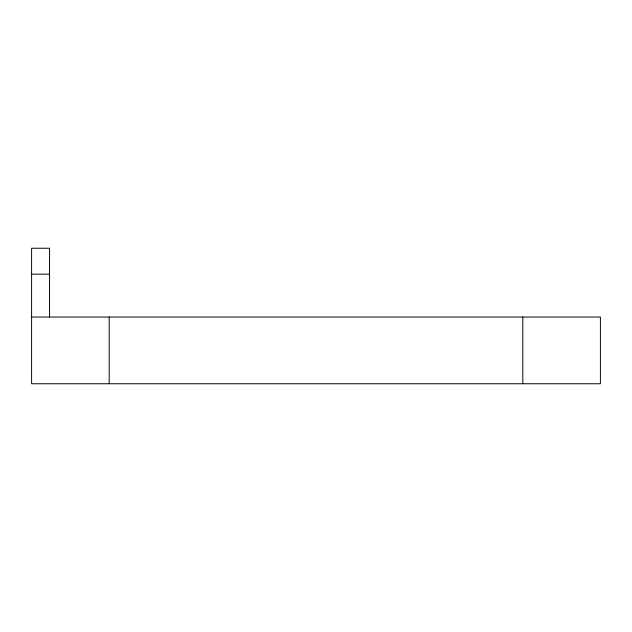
<?xml version="1.0" encoding="UTF-8"?>
<svg xmlns="http://www.w3.org/2000/svg" width="632" height="632" viewBox="0 0 632 632"><rect width="100%" height="100%" fill="white"/><g stroke="black" fill="none" stroke-linecap="round" stroke-linejoin="round"><path stroke-width="0.95" d="M31.6 274.17L49.557 274.17M31.6 317.043L600.4 317.043L600.4 383.75L31.6 383.75L31.6 248.25L49.557 248.25L49.557 317.043M522.798 317.043L522.798 383.75M109.202 317.043L109.202 383.75"/></g></svg>
